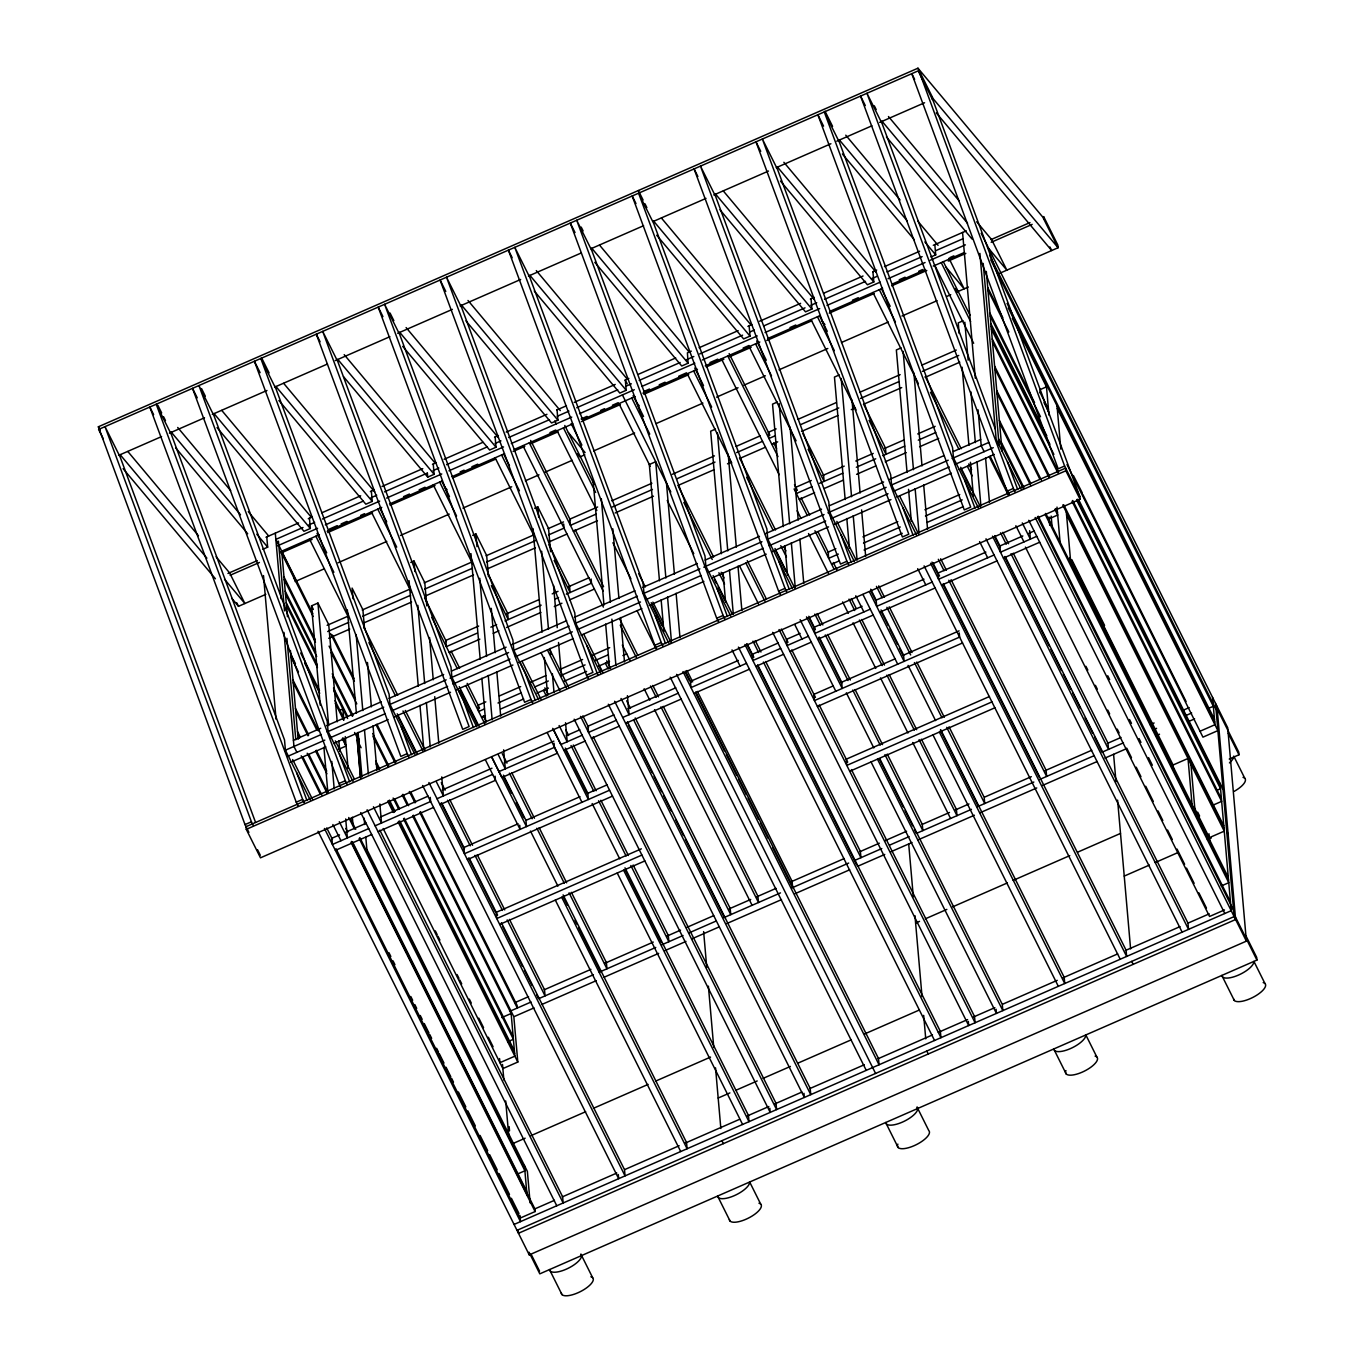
<?xml version="1.0" encoding="UTF-8"?>
<svg xmlns="http://www.w3.org/2000/svg" width="1364" height="1364" viewBox="0 0 1364 1364"><rect width="100%" height="100%" fill="white"/><g stroke="black" fill="none" stroke-linecap="round" stroke-linejoin="round"><path stroke-width="1.5" d="M248.896 832.381L245.008 824.606L98.361 426.779L917.955 68.2L1042.846 217.183L1058.072 247.737L999.539 273.346M118.651 455.371L161.583 436.582M169.392 433.172L204.515 417.793M212.324 414.383L266.969 390.479M274.778 387.069L327.462 364.018M335.271 360.59L389.899 336.686M397.708 333.276L452.354 309.372M460.145 305.962L520.639 279.484M528.448 276.074L581.132 253.022M590.902 248.76L643.586 225.708M653.339 221.428L706.023 198.377M713.832 194.967L768.478 171.063M776.287 167.653L830.915 143.749M836.78 141.191L871.903 125.812M879.695 122.402L924.587 102.76M265.963 537.246L298.58 522.958M308.281 518.712L312.168 517.024M321.87 512.779L360.676 495.797M370.377 491.552L374.265 489.864M382.022 486.471L422.772 468.636M432.473 464.391L436.344 462.686M444.101 459.293L482.924 442.311M494.552 437.23L498.44 435.525M506.197 432.132L546.947 414.298M556.665 410.053L566.418 405.79M574.227 402.363L615.215 384.443M624.968 380.164L628.872 378.459M638.625 374.196L675.709 357.965M691.309 351.145L687.405 352.85L688.121 363.199L681.727 365.995L594.806 262.314M699.118 347.735L738.146 330.651M747.898 326.388L751.803 324.683M759.612 321.256L800.6 303.337M810.352 299.057L814.257 297.352M824.009 293.09L863.037 276.005M872.789 271.743L876.694 270.038M884.503 266.628L919.626 251.249M933.283 245.281L966.292 230.84M303.013 527.493L275.852 539.377L312.97 613.834M308.827 524.935L314.658 522.395M322.416 519.002L363.165 501.168M370.923 497.775L376.737 495.234M384.512 491.841L427.188 473.155M433.019 470.614L438.833 468.074M446.591 464.664L487.34 446.846M495.098 443.453L500.929 440.896M508.687 437.503L549.436 419.686M557.211 416.276L568.924 411.144M576.733 407.734L617.704 389.814M625.513 386.387L631.362 383.83M639.17 380.42L680.159 362.483M686.007 359.925L693.816 356.516M699.664 353.941L742.596 335.169M750.405 331.759L754.309 330.037M764.062 325.774L805.033 307.838M810.898 305.28L816.746 302.723M824.555 299.313L865.526 281.376M871.391 278.819L877.24 276.261M886.992 271.982L922.132 256.62M935.789 250.652L963.103 238.7M262.86 549.266L267.668 547.152L266.764 536.887M309.458 518.218L310.344 528.482L303.95 531.278L217.029 427.597M371.349 491.125L372.253 501.406L365.842 504.203L278.921 400.505M343.523 376.669L427.733 477.127L434.144 474.314L433.24 464.05M495.132 436.974L496.036 447.239L489.642 450.035L402.704 346.354M557.041 409.899L557.927 420.163L551.533 422.959L465.959 320.898M627.218 383.796L625.326 380.01L626.229 390.275L619.836 393.088L534.262 291.009M749.126 325.843L750.029 336.124L743.619 338.92L656.698 235.222M811.017 298.767L811.921 309.048L805.51 311.845L719.953 209.766M872.909 271.692L873.812 281.956L867.419 284.769L780.481 181.071M930.913 256.978L935.704 254.88L934.817 244.616M277.489 545.839L317.59 528.294M325.348 524.884L379.686 501.117M386.609 498.082L441.766 473.956M448.978 470.802L503.538 446.932M511.329 443.522L571.738 417.094M579.547 413.684L634.311 389.729M641.898 386.404L694.805 363.25M702.307 359.977L757.242 335.936M765.051 332.526L819.679 308.622M827.027 305.4L880.172 282.143M887.981 278.733L925.065 262.519M930.316 260.217L965.388 244.872M227.958 573.46L257.233 560.655M329.423 529.062L337.232 525.652M341.136 523.947L347.002 521.372M360.659 515.404L364.563 513.699M403.591 496.615L409.439 494.058M419.191 489.795L425.057 487.221M460.179 471.859L464.084 470.154M471.876 466.744L477.741 464.169M549.931 432.593L555.796 430.018M581.166 418.936L587.014 416.361M600.672 410.394L604.576 408.688M612.385 405.261L618.233 402.704M643.603 391.604L649.469 389.047M659.221 384.784L665.069 382.21M678.726 376.242L686.535 372.832M709.945 362.585L717.754 359.158M743.124 348.059L748.989 345.501M789.961 327.582L795.809 325.007M852.398 300.25L858.263 297.693M899.234 279.773L905.099 277.199M918.756 271.231L922.661 269.526M949.975 257.574L953.879 255.852M990.946 239.638L1029.973 222.571M280.421 551.721L319.398 534.671M327.19 531.261L381.767 507.391M389.558 503.981L442.175 480.963M451.91 476.701L504.527 453.683M514.279 449.421L572.744 423.846M582.479 419.583L635.095 396.549M642.887 393.139L697.447 369.269M705.256 365.859L759.816 341.989M767.608 338.579L820.224 315.561M829.977 311.299L882.593 288.281M892.329 284.019L925.457 269.526M933.249 266.116L964.433 252.459M230.141 575.267L259.416 562.462M280.882 553.068L312.1 539.411M327.718 532.574L372.594 512.949M390.155 505.26L435.048 485.618M452.609 477.946L495.541 459.157M513.103 451.467L524.799 446.352M530.664 443.794L557.978 431.842M581.388 421.595L620.415 404.511M643.842 394.281L688.718 374.64M706.279 366.95L723.841 359.278M729.706 356.703L751.172 347.308M766.773 340.488L811.665 320.847M829.227 313.174L874.102 293.533M891.664 285.843L926.787 270.481M948.253 261.087L965.814 253.397M991.185 242.298L1032.173 224.378M231.71 598.216L238.495 606.315L265.81 594.363M295.084 581.558L324.359 568.754M338.016 562.769L386.796 541.423M400.453 535.455L449.233 514.109M462.908 508.124L511.688 486.795M525.345 480.81L539.002 474.843M544.867 472.268L572.181 460.316M584.781 454.809L579.99 456.906L577.415 453.837M593.647 450.938L634.618 433.002M656.084 423.607L702.92 403.113M716.577 397.146L738.043 387.751M743.909 385.194L765.375 375.799M779.032 369.832L827.812 348.485M841.469 342.5L888.305 322.006M901.962 316.039L937.085 300.677M946.855 296.397L950.742 294.692M956.607 292.135L968.321 287.003M320.216 705.086L311.538 605.838L317.948 603.041L328.724 624.644L337.215 721.795M410.786 562.411L413.991 561.013L424.767 582.616L426.796 605.855M472.677 535.336L475.883 533.938L486.658 555.54L488.5 576.665M534.586 508.261L537.774 506.845L548.55 528.465L550.579 551.687M715.469 429.114L710.661 431.212L721.368 553.699M777.361 402.039L772.553 404.136L783.277 526.623M839.252 374.947L834.461 377.061L845.168 499.548M901.144 347.871L896.353 349.968L907.06 472.456M963.052 320.796L958.244 322.893L959.165 333.447M327.138 625.326L348.144 616.136M362.21 609.998L410.035 589.06M424.102 582.905L471.944 561.985M485.993 555.83L533.836 534.893M547.97 528.721L563.503 521.918M597.637 506.982L569.896 519.121L570.442 525.345L596.341 514.006M611.703 500.827L651.89 483.248M672.35 474.297L714.446 455.883M736.1 446.42L760.14 435.883M776.15 428.893L768.392 432.286L768.938 438.509L774.752 435.951M798.059 419.311L836.32 402.568M859.951 392.218L900.138 374.64M921.842 365.143L956.283 350.071M327.684 631.549L348.69 622.359M362.756 616.204L410.581 595.284M424.647 589.129L472.49 568.208M486.539 562.053L536.291 540.28M548.516 534.944L564.031 528.141L563.673 523.998M612.248 507.05L652.435 489.471M676.715 478.849L714.992 462.106M736.628 452.626L762.527 441.305M800.515 424.681L838.775 407.938M860.496 398.441L898.757 381.698M922.388 371.366L958.739 355.458M328.724 638.284L349.73 629.094M363.779 622.939L411.604 602.018M425.67 595.863L473.513 574.926M487.562 568.788L535.404 547.851M549.522 541.678L566.981 534.04M573.374 531.244L597.432 520.724M615.181 512.949L653.458 496.206M677.738 485.584L714.105 469.676M727.489 463.811L731.326 462.14M739.578 458.526L765.477 447.204M771.871 444.391L777.702 441.851M801.538 431.416L837.888 415.508M851.289 409.643L855.109 407.972M863.429 404.341L901.706 387.598M925.321 377.265L959.762 362.193M478.679 626.025L445.789 640.432L446.335 646.638L477.298 633.101M505.771 614.175L538.678 599.785M552.215 593.869L558.029 591.328M567.697 587.083L588.975 577.773M811.29 480.503L795.809 487.289L796.354 493.512L811.836 486.726M822.901 475.422L844.197 466.113M855.808 461.032L873.216 453.411M884.827 448.33L904.179 439.873M917.733 433.94L935.141 426.318M490.835 627.167L496.632 624.627M505.021 620.961L541.15 605.156M554.688 599.239L558.558 597.534M566.299 594.158L591.464 583.144L591.106 579.001M819.576 483.35L842.799 473.189M856.353 467.255L875.705 458.798M882.798 455.678L904.724 446.096M918.279 440.163L935.687 432.541M1040.885 389.286L1046.495 386.847L1012.327 318.341M449.268 652.538L479.821 639.17M493.188 633.322L498.917 630.816M506.556 627.474L540.928 612.436M554.296 606.588L561.934 603.246M569.572 599.904L594.397 589.043M799.304 499.394L814.581 492.711M824.129 488.534L843.225 480.179M856.592 474.331L875.688 465.977M885.236 461.799L906.242 452.609M919.609 446.761L938.705 438.407M339.67 710.388L342.875 708.99L343.796 719.595M293.413 740.226L320.728 728.274M326.593 725.716L381.221 701.812M389.03 698.402L443.675 674.481M451.467 671.071L506.112 647.167M511.96 644.609L566.606 620.705M574.414 617.295L634.908 590.817M642.717 587.407L697.345 563.503M705.137 560.092L759.475 536.325M765.289 533.767L821.554 509.164M829.329 505.754L883.65 481.986M889.464 479.446L943.803 455.678M953.504 451.433L980.665 439.549M284.616 750.541L321.273 734.497M327.121 731.939L383.71 707.183M389.575 704.608L446.164 679.852M450.069 678.147L508.602 652.538M514.467 649.98L569.095 626.076M574.96 623.501L637.397 596.187M643.262 593.63L699.851 568.873M703.756 567.168L761.965 541.696M792.433 588.6L767.779 539.155L824.044 514.535M827.931 512.83L886.14 487.357M891.954 484.817L948.219 460.197M952.106 458.509L988.678 442.499M287.548 756.423L324.82 740.123M330.071 737.822L385.228 713.696M392.508 710.508L447.597 686.416M453.001 684.046L509.948 659.119M515.456 656.715L572.317 631.839M577.893 629.401L640.517 602.001M646.195 599.512L700.926 575.574M708.632 572.198L763.294 548.294M769.143 545.736L825.646 521.014M830.864 518.729L888.015 493.717M893.863 491.159L949.225 466.948M955.039 464.391L993.248 447.682M290.737 762.22L325.808 746.875M333.617 743.465L388.177 719.578M394.026 717.021L450.529 692.298M456.377 689.741L512.898 665.018M518.746 662.461L573.306 638.591M581.098 635.181L641.864 608.6M649.298 605.343L703.875 581.456M711.667 578.046L766.227 554.176M772.075 551.619L828.596 526.896M834.444 524.339L890.948 499.616M896.796 497.059L951.356 473.189M959.148 469.779L994.237 454.434M338.545 749.33L346.013 746.057L342.961 737.754M485.84 701.863L478.099 705.256L478.645 711.479L484.459 708.939M499.394 695.93L520.673 686.621M530.357 682.392L545.839 675.623M559.376 669.69L582.599 659.528M592.283 655.3L609.691 647.678M835.876 548.72L828.136 552.113L828.681 558.336L838.349 554.091M862.969 536.87L897.802 521.628M924.894 509.778L959.727 494.535M497.996 703.006L521.218 692.844M534.773 686.927L548.311 680.994M561.866 675.061L585.088 664.899M594.755 660.67L608.31 654.754M863.514 543.094L900.274 526.998M925.44 516.001L962.2 499.906M481.594 717.362L485.413 715.691M500.69 709.007L523.606 698.982M536.973 693.134L548.43 688.121M563.707 681.437L586.622 671.412M598.08 666.399L609.538 661.387M622.905 655.538L626.724 653.868M831.614 564.219L839.252 560.877M864.077 550.016L902.269 533.307M927.094 522.446L963.393 506.573M245.008 824.606L251.419 821.793L105.011 426.642L120.237 457.196L255.562 822.424M298.034 805.783L296.244 802.185L302.637 799.389L156.229 404.221L171.472 434.792L284.513 739.919L285.417 750.183L310.242 799.952M340.71 787.113L338.92 783.516L345.331 780.72L198.922 385.552L214.148 416.105L327.207 721.232L328.11 731.513L352.918 781.282M414.809 754.207L390.002 704.421L389.098 694.157L276.057 389.03L260.814 358.476L407.222 753.627L400.828 756.44L254.403 361.272L260.098 372.662M535.319 700.516L525.106 672.963L513.785 650.27L512.898 640.006L399.84 334.879L384.597 304.308L531.022 699.476L524.611 702.272L378.203 307.122L382.943 316.618M588.293 678.795L586.503 675.197L592.914 672.401L446.505 277.233L461.731 307.787L574.79 612.913L575.693 623.195L600.501 672.963M656.596 648.906L654.805 645.308L661.216 642.512L514.791 247.344L530.033 277.915L643.092 583.042L643.979 593.306L668.803 643.075M718.504 621.831L716.697 618.233L723.108 615.437L576.699 220.269L591.925 250.84L704.983 555.949L705.887 566.231L730.695 615.999M780.396 594.755L778.605 591.158L784.999 588.344L638.591 193.194L653.833 223.747L766.875 528.874L767.779 539.155M854.341 561.525L829.67 512.063L828.783 501.799L715.725 196.672L700.482 166.118L846.891 561.269L840.497 564.082L694.088 168.914L697.874 176.502M1008.763 494.825L1006.973 491.245L1013.384 488.431L866.958 93.281L882.201 123.834L995.26 428.961M1043.869 219.246L1043.648 216.586L1057.85 245.077L1058.072 247.737L933.198 98.754L917.955 68.2L1064.602 466.028L1058.191 468.824L911.783 73.673L914.63 79.368M246.287 829.346L1065.864 470.768L1065.642 468.108L246.049 826.669L246.287 829.346L260.49 857.82L1080.066 499.258L1079.845 496.581L933.419 101.43L918.194 70.86L98.6 429.438L103.34 438.935M1048.37 519.121L1057.697 515.046L1054.849 509.335M339.517 834.904L331.878 838.246L332.424 844.469L368.706 828.596M345.245 832.398L366.251 823.208M380.317 817.07L428.143 796.133M442.209 789.995L491.961 768.222M504.1 762.902L553.852 741.146M566.231 735.725L579.802 729.791M613.902 714.872L588.003 726.194L588.549 732.417L616.289 720.277M627.9 708.751L675.743 687.814M738.299 660.449L690.457 681.369L691.002 687.592L746.483 663.313M778.247 642.973L752.348 654.294L752.894 660.517L780.634 648.377M800.088 633.408L786.499 639.358L787.045 645.581L808.392 636.238M862.082 606.281L814.24 627.218L814.785 633.442L870.283 609.162M923.974 579.206L876.148 600.143L876.677 606.366L932.175 582.087M985.882 552.13L938.04 573.051L938.585 579.274L994.066 554.995M1022.847 535.95L999.931 545.975L1000.477 552.198L1036.759 536.325M1028.575 533.443L1034.304 530.937M375.117 825.8L430.615 801.521L430.24 797.377M437.009 798.724L492.506 774.445M498.9 771.632L554.398 747.353L554.04 743.21M582.292 735.162L560.809 744.556L552.727 728.359M622.7 717.481L678.198 693.202M335.373 850.369L371.656 834.495M378.05 831.699L433.547 807.42M439.958 804.607L495.439 780.327L495.081 776.184M563.895 750.388L585.224 741.044M591.482 738.316L619.239 726.177M625.633 723.38L681.13 699.101M693.935 693.492L749.433 669.212M755.827 666.416L783.584 654.277M789.978 651.463L811.324 642.137M817.735 639.324L873.216 615.045M879.627 612.248L935.124 587.969M941.518 585.173L997.016 560.894M1003.41 558.098L1039.692 542.224M518.081 823.788L463.896 847.504L464.442 853.728L609.572 790.216M525.822 820.412L580.007 796.695M553.631 729.808L588.378 799.492L587.833 793.285L607.099 784.846M833.268 685.887L813.916 694.361L814.461 700.584L959.608 637.09L959.233 632.93M841.008 682.512L895.193 658.795M902.934 655.419L959.062 630.867M467.375 859.61L612.504 796.116M817.411 706.467L962.541 642.973M641.353 848.834L496.206 912.328L496.752 918.552L641.898 855.058M989.446 696.527L846.243 759.185L846.788 765.409L991.918 701.914M499.701 924.434L644.831 860.94M849.721 771.291L994.868 707.797M514.91 1002.625L528.55 996.658M544.134 989.821L590.902 969.361M604.559 963.393L653.271 942.081M666.911 936.113L680.551 930.146M686.399 927.588L713.679 915.653M729.263 908.833L750.712 899.456M756.56 896.898L776.048 888.373M791.632 881.553L844.248 858.536M859.832 851.716L879.32 843.191M885.168 840.633L906.6 831.239M884.946 754.633L922.831 830.608L922.286 824.385L949.48 812.484M955.329 809.926L968.969 803.959M984.552 797.139L1031.32 776.679M1044.96 770.711L1091.729 750.251M1107.329 743.431L1120.969 737.464M1150.193 724.676L1154.097 722.971M1183.321 710.184L1189.169 707.626M509.607 1011.389L531.039 1002.011M593.408 974.731L538.661 998.687L536.751 994.885M599.256 972.174L655.76 947.451M661.608 944.894L683.04 935.516M688.888 932.959L716.168 921.024M723.96 917.614L780.481 892.891M792.177 887.776L848.681 863.054M854.529 860.496L881.809 848.544M889.618 845.134L909.106 836.609M971.458 809.329L916.438 833.404L914.528 829.602M977.306 806.772L1033.827 782.049M1039.658 779.492L1094.235 755.622M1123.459 742.834L1102.027 752.212L1094.542 736.969M1152.699 730.047L1156.587 728.342M1185.828 715.554L1191.659 712.997M501.799 1017.578L511.142 1013.503L412.644 815.945M1207.737 708.734L1213.329 706.279L990.776 259.91M514.501 1016.436L533.989 1007.911M541.781 1004.501L596.341 980.631M604.133 977.221L658.693 953.351M664.541 950.793L685.99 941.416M691.838 938.858L719.118 926.923M726.91 923.513L781.47 899.626M795.11 893.659L849.67 869.789M857.479 866.379L884.759 854.444M890.607 851.886L912.039 842.509M917.887 839.951L974.39 815.229M980.239 812.671L1036.759 787.949M1042.608 785.391L1097.168 761.504M1104.959 758.094L1126.391 748.717M1155.632 735.929L1159.519 734.224M1188.76 721.437L1194.608 718.879M1200.013 731.257L1214.949 724.71L1212.562 697.396M507.783 1041.721L513.393 1039.266L403.539 818.929M413.36 815.178L513.836 1016.726L517.808 1062.044L502.873 1068.592L383.182 828.528M1229.237 759.049L1238.972 754.786L1238.751 752.11L1217.199 708.888M1216.807 790.336L1220.541 788.716L1076.588 499.991M915.619 923.07L919.524 921.365M925.372 918.807L946.838 909.413M952.686 906.838L1007.331 882.934M1013.179 880.377L1069.768 855.62M1077.577 852.21L1120.509 833.421M1212.306 805.459L1221.65 801.367L1072.019 501.253M513.461 1143.305L525.157 1138.19M531.022 1135.632L585.65 1111.711M593.459 1108.301L648.105 1084.397M655.913 1080.987L710.542 1057.083M1124.243 876.08L1149.375 865.083M1155.172 862.559L1178.36 852.398M1207.362 839.713L1211.232 838.025M517.416 1174.063L524.901 1170.806L359.158 838.4M718.18 1098.037L729.893 1092.905M735.742 1090.348L757.208 1080.953M763.056 1078.395L790.387 1066.443M798.179 1063.033L850.88 1039.982M864.537 1033.997L919.166 1010.093M1221.292 885.952L1228.759 882.696L1045.046 514.194M336.004 848.715L520.161 1218.086L535.114 1211.556L534.876 1208.879L554.449 1200.32M562.241 1196.91L616.818 1173.04M624.61 1169.63L679.17 1145.743M685.018 1143.185L739.578 1119.315M747.387 1115.905L768.819 1106.528M774.667 1103.97L801.947 1092.035M809.739 1088.625L864.299 1064.755M877.939 1058.788L932.516 1034.918M938.347 1032.36L967.588 1019.573M973.436 1017.015L994.868 1007.638M1002.659 1004.211L1057.236 980.341M1063.068 977.783L1117.645 953.913M1125.436 950.503L1179.996 926.633M1187.788 923.223L1209.237 913.846M1224.497 909.941L1209.561 916.472L1025.404 547.1M514.075 1224.446L1231.215 910.692L1220.081 783.379M517.007 1230.328L1234.147 916.574L1215.495 703.278M318.034 831.256L529.249 1254.897L1246.389 941.143L1227.736 727.83L981.176 233.295M1245.929 935.806L1256.704 957.409L1256.926 960.086L539.803 1273.84L529.027 1252.22L529.249 1254.897M936.284 112.888L1051.678 250.533L1049.888 246.952M888.458 116.52L959.045 200.73M976.692 221.769L991.611 239.587L1006.854 270.157L988.815 248.64M881.962 121.174L967.536 223.236M886.429 136.929L972.003 239.007M845.765 135.189L900.069 199.962M917.716 221.019L938.074 245.315M839.286 139.844L907.196 220.849M924.843 241.922L935.704 254.88M946.139 267.31L964.16 288.827L948.935 258.273M842.389 153.996L914.374 239.859M955.192 288.554L957.767 291.623M783.874 162.282L876.182 272.391M777.378 166.92L873.812 281.956M723.329 190.977L814.274 299.466M715.486 194.012L811.921 309.048M822.339 321.478L824.913 324.547M661.438 218.052L751.018 324.939M653.595 221.087L750.029 336.124M599.546 245.128L689.127 352.014M591.703 248.163L688.121 363.199M536.291 270.601L627.235 379.09M529.795 275.238L626.229 390.275M636.647 402.704L639.222 405.79M467.988 300.472L560.297 410.598M461.509 305.127L557.927 420.163M568.362 432.593L585.105 452.575M406.097 327.565L498.389 437.673M399.601 332.202L496.036 447.239M344.188 354.64L435.15 463.129M337.709 359.295L434.144 474.314M444.562 486.76L447.136 489.829M283.661 383.335L374.606 491.824M275.818 386.37L372.253 501.406M221.752 410.411L311.35 517.297M213.926 413.445L310.344 528.482M177.712 427.478L230.652 490.631M248.299 511.671L268.657 535.967M171.233 432.115L240.507 514.757M256.79 534.194L267.668 547.152M293.55 578.029L296.124 581.098L281.785 552.335M175.7 447.886L247.685 533.75M127.841 451.501L198.445 535.711M216.092 556.768L229.663 572.948L244.889 603.519L224.531 579.223M120.015 454.536L206.885 558.166M123.101 468.67L215.41 578.779M1228.214 733.167L1238.972 754.786M989.599 255.341L1216.04 709.502M1233.926 756.491L1244.769 778.247M1007.075 303.405L1214.489 719.391M1008.269 307.974L1214.71 722.05M1057.271 408.45L1217.881 730.61L1202.946 737.157L1067.023 464.527M987.724 287.497L1002.915 317.931M1039.914 392.15L1048.456 409.285M987.962 290.157L1008.831 332.015M1043.937 402.431L1048.677 411.945M1073.366 475.507L1082.351 493.052M1082.846 494.501L1186.083 701.556M989.974 313.26L1034.577 402.704M990.213 315.937L1040.51 416.787M1064.602 466.028L1079.845 496.581M1065.864 470.768L1080.066 499.258M990.895 323.711L1046.87 435.986M1078.549 499.497L1223.014 789.262M991.134 326.371L1049.956 444.357M1077.304 499.224L1220.303 786.039M991.355 329.031L1053.861 454.4M992.242 339.039L1058.532 471.995M1072.735 500.486L1221.411 798.707M992.463 341.699L1057.816 472.762M874.307 105.795L876.199 109.597M943.308 261.632L970.043 315.272M865.288 105.574L860.565 96.077L1006.973 491.245M1226.696 831.256L1228.163 834.205M994.612 366.149L1049.53 476.309M1063.732 504.799L1223.781 825.817M994.833 368.809L1048.814 477.076M1062.744 505.004L1224.02 828.477M941.228 262.621L970.588 321.495M1066.563 514.876L1224.258 831.153L1209.322 837.684L1194.114 807.198M934.834 265.417L973.657 343.302M996.743 390.581L1041.346 480.026M1055.566 508.567L1057.475 512.37M996.982 393.258L1039.675 478.883M1071.763 559.598L1104.584 625.445M1197.677 812.16L1199.604 816.013M1069.683 557.62L1173.211 765.289M1070.604 561.098L1228.299 877.359M999.352 420.351L1030.604 483.044M1045.745 513.427L1228.538 880.019M999.573 423.028L1030.826 485.703M1001.244 442.124L1023.972 487.715M1038.192 516.206L1230.43 901.792M998.55 438.901L1023.273 488.483M1037.475 516.973L1233.602 910.368M1235.392 916.864L1256.926 960.086M1020.971 489.011L996.146 439.225L979.898 253.38M1035.174 517.502L1246.389 941.143M1254.079 961.739L1264.939 983.495M1107.739 675.743L1109.631 679.562M1129.562 719.544L1131.472 723.346M1139.059 738.572L1140.952 742.391M1148.556 757.617L1152.358 765.238M1013.384 488.431L1015.174 492.029M824.998 111.183L832.569 126.375M1028.763 520.298L1224.804 913.488M990.094 456.258L1009.036 494.262M989.377 457.025L1008.32 495.013M1022.284 522.923L1030.366 539.121L1029.615 530.681M823.549 126.153L817.871 114.746L964.28 509.914L970.691 507.118L824.282 111.95L839.508 142.504L952.566 447.631L953.47 457.912L978.278 507.681M984.143 451.654L981.21 445.772L978.073 409.865M1015.873 525.72L1023.955 541.934M1085.915 666.297L1087.824 670.099M1095.411 685.325L1097.304 689.144M1107.756 710.081L1109.648 713.884M1117.235 729.126L1119.145 732.928M1126.732 748.154L1131.489 757.685M1136.229 767.199L1140.969 776.713M1145.726 786.244L1153.313 801.469M1158.07 810.983L1162.81 820.514M1167.55 830.028L1172.307 839.542M1177.047 849.073L1184.634 864.299M1186.544 868.101L1194.131 883.343M1198.888 892.857L1206.475 908.1M881.4 288.708L890.163 306.269M925.201 376.549L961.194 448.722M968.764 463.931L971.611 469.625M1002.864 532.301L1008.542 543.707M1013.264 553.204L1107.977 743.141L1108.523 749.365L1010.98 553.716M1222.553 976.914L1234.318 1000.477M879.337 289.697L895.432 321.989M930.47 392.269L958.892 449.25M967.417 466.352L972.14 475.848M1000.562 532.83L1006.24 544.219M960.699 467.272L980.58 507.152M994.782 535.66L1000.46 547.049M1005.2 556.546L1187.976 923.138L1188.521 929.361L992.481 536.171M872.943 292.493L918.398 383.676M961.006 469.148L971.424 490.051M995.106 537.535L999.846 547.032M1004.569 556.529L1049.086 645.803M1050.979 649.605L1061.397 670.491M1063.289 674.293L1070.859 689.485M1072.752 693.287L1080.339 708.479M1085.079 717.976L1092.649 733.167M986.001 538.797L1182.128 932.158M979.591 541.593L987.672 557.808M760.72 151.336L755.98 141.839L902.388 536.99L908.799 534.194L762.374 139.026L777.616 169.596L890.675 474.723L891.562 484.987L916.386 534.756M819.508 315.8L827.232 331.282M863.855 404.733L885.458 448.057L886.003 454.28L869.09 420.385M940.666 558.78L946.36 570.22M951.1 579.734L1046.086 770.234L1046.631 776.44L948.798 580.246M817.445 316.772L834.342 350.684M938.347 559.291L944.059 570.715M899.746 496.257L918.688 534.245M932.891 562.735L939.523 576.034M943.308 583.622L1126.084 950.214L1126.63 956.437L930.589 563.247M1131.694 961.398L1133.177 964.348M811.034 319.585L856.115 410.001M931.953 562.087L937.648 573.528M943.342 584.951L1039.266 777.344M924.093 565.872L1120.219 959.25M917.699 568.669L925.781 584.883M756.679 340.983L766.278 360.232M802.902 433.701L823.566 475.149L824.112 481.373L808.136 449.336M878.757 585.872L884.469 597.296M889.209 606.827L912.005 652.538M916.761 662.052L944.297 717.293M949.037 726.824L984.177 797.309L984.723 803.532L946.735 727.336M755.554 343.864L771.513 375.884M876.455 586.367L882.15 597.807M886.907 607.321L910.658 654.942M914.443 662.563L941.995 717.805M836.882 521.406L855.671 559.069M870.692 589.214L876.336 600.518M881.025 609.93L903.565 655.146L904.11 661.37L869.362 591.669M940.717 729.672L1064.193 977.306L1064.738 983.529L939.37 732.076M749.143 346.661L796.099 440.845M870.999 591.072L875.756 600.603M881.451 612.027L888.1 625.36M889.993 629.179L897.597 644.422M899.49 648.224L903.292 655.845M908.049 665.376L935.585 720.601M940.342 730.132L978.329 806.329M1086 1035.276L1096.861 1057.032M846.891 561.269L848.698 564.867M862.952 594.465L897.7 664.166M932.959 734.889L1058.328 986.325M855.791 595.761L863.872 611.959M729.143 353.583L769.859 435.235M773.661 442.857L776.508 448.551M794.496 484.629L797.343 490.341M801.128 497.928L809.653 515.029M818.178 532.131L828.596 553.017M833.319 562.514L837.104 570.118M851.324 598.608L856.046 608.105M861.741 619.495L884.469 665.086M889.192 674.583L916.659 729.672M921.399 739.169L956.437 809.449L956.982 815.672L919.097 739.68M727.796 356.004L777.992 456.667M794.087 488.96L807.352 515.558M814.922 530.749L833.864 568.737M849.022 599.12L854.699 610.526M859.439 620.023L882.167 665.615M886.907 675.112L914.357 730.183M638.352 190.534L643.092 200.014M644.984 203.816L646.877 207.618M721.403 358.8L779.168 474.672M797.156 510.75L800.941 518.354M808.528 533.546L828.408 573.443M842.611 601.933L848.306 613.323M853.029 622.819L875.756 668.411M880.496 677.908L907.964 732.997M912.704 742.493L950.572 818.468M635.982 203.594L632.18 195.99L778.605 591.158M1054.474 1050.451L1066.239 1074.014M694.77 368.058L703.517 385.603M739.51 457.793L775.502 529.965M784.027 547.066L785.92 550.868M817.172 613.544L822.85 624.951M827.59 634.448L850.318 680.022M855.058 689.519L882.508 744.608M887.248 754.104L922.286 824.385M693.645 370.94L711.65 407.035M746.688 477.315L773.2 530.494M780.771 545.685L786.465 557.092M814.871 614.073L820.548 625.462M825.288 634.959L848.016 680.551M852.756 690.048L880.223 745.136M774.991 548.481L794.718 588.037M808.801 616.289L815.365 629.486M819.133 637.005L841.673 682.222L842.219 688.445L806.516 616.869M879.78 758.657L1002.284 1004.381L1002.83 1010.605L877.478 759.168M687.251 373.736L731.752 463.01M775.315 550.391L785.732 571.277M809.415 618.762L814.155 628.258M818.877 637.772L841.622 683.347M846.345 692.844L873.812 747.932M879.49 759.322L903.173 806.823M905.065 810.608L912.635 825.817M784.999 588.344L786.789 591.942M800.122 619.665L835.808 691.241M871.067 761.965L996.436 1013.401L996.078 1009.258M794.803 624.644L801.981 639.034M581.2 227.106L583.093 230.891M747.25 560.655L766.193 598.643M781.35 629.026L787.983 642.325M791.768 649.929L815.45 697.413M819.235 705.018L847.709 762.135M851.426 769.586L974.544 1016.521L975.09 1022.744L779.049 629.554M745.903 563.076L764.846 601.064M575.028 232.562L570.288 223.082L716.697 618.233M739.51 565.872L758.452 603.86M772.655 632.35L968.679 1025.54L968.321 1021.397M633.101 395.594L643.518 416.497M678.556 486.778L713.611 557.058M721.181 572.249L724.028 577.944M755.264 640.62L760.959 652.026M765.681 661.523L860.394 851.46L860.94 857.683L763.397 662.034M631.754 398.015L649.741 434.11M683.841 502.481L712.247 559.479M718.879 572.761L724.557 584.167M752.979 641.148L758.657 652.538M713.116 575.591L732.042 613.578M747.199 643.979L753.832 657.26M757.617 664.865L940.393 1031.457L940.938 1037.68L744.897 644.49M622.41 394.929L670.815 491.995M714.378 579.376L716.271 583.161M718.163 586.963L724.796 600.262M746.568 643.944L752.246 655.351M757.941 666.74L856.745 864.912M618.949 403.625L650.202 466.3M667.252 500.486L693.764 553.682M723.108 615.437L724.898 619.034M738.418 647.116L934.545 1040.476M732.008 649.912L740.089 666.126M926.804 1051.047L928.27 1053.997M512.182 257.745L508.397 250.158L654.805 645.308M571.158 423.539L581.899 445.124M564.798 425.483L594.158 484.356M638.676 573.63L645.308 586.929M652.879 602.121L663.296 623.024M686.979 670.508L692.656 681.898M697.396 691.395L792.092 881.349L792.637 887.572L772.757 847.675M651.208 602.666L671.105 642.563M685.308 671.054L690.985 682.443M695.725 691.94L878.501 1058.549L879.047 1064.755L683.006 671.582M563.451 427.904L595.659 492.472M651.532 604.542L661.949 625.445M685.632 672.929L689.417 680.534M696.049 693.816L724.454 750.814M726.347 754.599L736.765 775.502M738.657 779.304L746.227 794.496M748.12 798.298L758.537 819.184M760.447 822.986L768.017 838.178M554.773 420.93L556.256 423.88M557.058 430.7L596.835 510.477M612.93 542.77L630.918 578.865M661.216 642.512L663.006 646.11M676.612 674.379L875.586 1073.451M637.056 610.697L655.999 648.684M670.201 677.175L866.242 1070.365M886.395 1123.987L898.16 1147.55M530.664 440.419L570.425 520.196M575.165 529.692L603.57 586.673M619.682 618.966L637.67 655.061M652.827 685.444L658.505 696.851M663.245 706.347L757.941 896.284L758.486 902.508L660.943 706.859M529.3 442.84L603.178 591.004M620.228 625.189L636.323 657.482M650.526 685.973L656.203 697.362M522.906 445.636L603.399 607.099M622.342 645.087L629.912 660.278M644.132 688.769L649.81 700.175M654.549 709.672L752.093 905.304M445.772 291.436L440.095 280.029L586.503 675.197M503.623 453.99L509.471 465.704M548.908 544.833L569.572 586.264L570.118 592.488L554.159 560.468M606.741 660.79L610.526 668.411M626.673 700.789L630.475 708.41M635.232 717.941L730.2 908.424L730.746 914.647L633.868 720.345M501.56 454.979L519.411 490.767M605.377 663.211L608.225 668.923M621.029 698.47L629.094 714.685L627.44 695.674M583.86 634.448L602.803 672.435M627.423 721.829L810.199 1088.421L810.745 1094.644L614.618 701.267M495.149 457.775L533.665 535.012M599.921 667.917L601.831 671.719M628.412 725.051L652.163 772.672M654.055 776.491L661.659 791.734M663.552 795.536L671.156 810.779M675.896 820.293L683.5 835.535M685.393 839.354L724.335 917.443M608.31 704.25L804.351 1097.44L803.976 1093.297M390.053 313.038L393.838 320.642M549.709 649.4L568.652 687.388M582.854 715.878L588.532 727.268M593.272 736.765L776.048 1103.357L776.593 1109.58L580.553 716.39M547.407 649.912L566.35 687.899M541.014 652.725L559.956 690.713M574.159 719.203L770.2 1112.393L769.825 1108.233M441.731 481.083L449.455 496.564M487.954 573.784L507.681 613.34L508.226 619.563L491.313 585.668M544.833 687.865L547.68 693.594M565.736 729.774L568.583 735.503M573.323 745.017L596.119 790.745M600.876 800.259L628.412 855.501M633.169 865.032L668.309 935.499L668.854 941.723L630.85 865.526M439.668 482.055L456.565 515.967M543.486 690.286L546.333 695.998M571.022 745.528L593.817 791.239M598.574 800.77L626.11 856.012M559.121 725.546L567.202 741.76L565.548 722.75M522.088 661.421L540.877 699.101M565.293 748.069L587.833 793.285M624.985 867.811L748.461 1115.445L748.989 1121.668L623.638 870.215M433.258 484.868L472.711 563.98M565.566 750.234L587.407 794.053M592.164 803.567L619.699 858.808M625.411 870.232L661.489 942.626M519.82 661.983L538.592 699.664M531.022 699.476L532.812 703.074M547.22 732.604L581.968 802.305M617.227 873.011L742.596 1124.465M554.398 747.353L557.33 753.252L501.85 777.531L491.722 757.242M749.842 1182.349L760.703 1204.105M721.914 1140.696L723.38 1143.629M320.097 341.784L316.312 334.197L462.72 729.348L469.114 726.552L322.705 331.401L337.948 361.954L450.99 667.081L451.893 677.345L463.214 700.056L473.427 727.592M379.84 508.158L386.694 521.918M424.579 597.892L446.352 641.574M451.092 651.071L459.617 668.172M467.187 683.364L479.565 708.189M483.299 715.657L486.13 721.351M502.225 753.644L506.965 763.141M511.705 772.638L534.432 818.23M539.172 827.726L566.64 882.815M571.363 892.312L606.4 962.592L606.946 968.815L569.078 892.823M377.777 509.147L396.702 547.135M431.757 617.415L457.315 668.701M465.84 685.785L484.783 723.773M509.403 773.166L532.131 818.758M536.87 828.255L564.338 883.326M498.133 754.428L505.311 768.836L503.64 749.825M718.317 1197.524L730.081 1221.087M459.259 686.621L478.969 726.177M503.401 775.144L525.941 820.361L526.47 826.584L491.722 756.884M563.093 894.886L686.552 1142.521L687.098 1148.744L561.729 897.29M371.366 511.943L411.144 591.72M460.384 690.491L477.434 724.676M503.947 777.872L511.534 793.064M516.257 802.561L523.844 817.752M530.46 831.051L557.927 886.14M563.622 897.529L567.407 905.133M574.977 920.325L576.87 924.127M578.762 927.929L600.552 971.611M457.912 689.076L476.701 726.739M485.328 759.68L520.076 829.38L519.718 825.237M555.336 900.104L680.704 1151.54M261.53 357.709L269.1 372.901M316.994 533.341L326.695 552.795M363.625 626.877L397.725 695.248M405.296 710.439L425.193 750.336M441.288 782.629L445.073 790.216M449.813 799.713L472.541 845.305M477.264 854.802L504.731 909.89M509.471 919.387L544.509 989.667L545.054 995.891L507.169 919.916M315.868 536.222L333.873 572.3M368.911 642.58L395.424 695.776M402.994 710.968L422.891 750.865M447.511 800.242L470.239 845.833M474.979 855.33L502.446 910.419M436.224 781.521L443.419 795.911L441.748 776.917M397.231 713.798L417.111 753.678M441.731 803.072L464.459 848.647M469.199 858.144L497.604 915.142M501.406 922.729L624.507 1169.664L625.053 1175.887L428.927 782.51M309.475 539.019L348.297 616.903M397.538 715.674L415.543 751.752M441.101 803.038L463.828 848.63M468.568 858.127L495.081 911.322M502.668 926.514L522.548 966.394M524.441 970.196L532.028 985.388M407.222 753.627L409.012 757.225M422.618 785.494L618.659 1178.684L618.301 1174.54M332.39 634.942L354.18 678.641M376.907 724.216L395.85 762.22M411.007 792.603L415.73 802.1M420.47 811.597L517.075 1005.353L517.314 1008.03L419.754 812.364M330.736 633.817L354.401 681.301M376.191 724.983L395.134 762.988M409.336 791.478L415.014 802.867M311.538 605.838L313.345 609.435M201.531 388.587L205.316 396.174M329.082 646.127L355.595 699.323M372.645 733.508L388.74 765.801M402.943 794.291L408.62 805.681M281.956 553.818L313.209 616.511M331.196 652.606L356.771 703.875M372.866 736.168L388.024 766.568M402.227 795.059L406.966 804.555M197.251 397.845L192.512 388.348L338.92 783.516M283.985 576.938L315.237 639.614M332.27 673.799L353.106 715.588M375.833 761.18L379.635 768.784M394.776 799.168L399.516 808.664M404.255 818.161L513.154 1036.606M284.206 579.598L315.459 642.274M332.509 676.476L352.389 716.356M376.072 763.84L378.919 769.552M393.122 798.042L398.8 809.432M285.212 591.158L315.527 651.941M333.515 688.019L347.718 716.509M356.243 733.61L359.09 739.305M389.388 800.088L395.083 811.495M399.805 820.992L514.399 1050.826M285.451 593.817L316.704 656.493M333.754 690.696L347.615 718.487M354.589 732.485L359.329 741.982M388.689 800.856L394.367 812.262M398.834 821.23L514.637 1053.485M357.3 740.141L361.102 747.745M387.683 801.06L393.378 812.484M398.118 821.998L517.808 1062.044M286.235 602.7L317.232 664.882M335.067 700.67L343.523 717.617M286.457 605.377L317.454 667.542M335.305 703.33L343.762 720.294M300.694 652.964L319.483 690.644M304.683 663.177L319.722 693.321M342.262 738.521L346.013 746.057M373.446 806.789L381.511 823.004L379.857 803.993M435.304 930.862L437.196 934.664M437.997 936.284L439.89 940.086M457.076 974.544L458.969 978.346M459.839 980.068L461.731 983.87M469.318 999.113L471.279 1003.034M478.815 1018.141L483.555 1027.655M488.329 1037.237L493.069 1046.734M335.322 740.874L354.265 778.861M379.84 830.147L562.616 1196.739L563.162 1202.963L367.121 809.773M290.737 654.26L295.442 663.671M290.975 656.919L298.477 671.992M345.331 780.72L347.121 784.317M157.883 405.364L161.685 412.951M163.578 416.753L165.47 420.555M360.727 812.569L556.768 1205.759M592.624 1277.642L580.859 1254.079A17.63 6.291 -26.5 0 1 568.225 1268.264A17.63 6.291 -26.5 0 1 549.539 1269.56M292.987 680.022L318.358 730.899M293.226 682.699L316.704 729.791M153.62 414.622L149.818 407.035L296.244 802.185M366.865 849.448L527.374 1171.369L530.119 1202.878M295.477 708.462L308.741 735.06M316.312 750.251L326.729 771.154M350.412 818.639L355.731 829.329M359.874 837.632L524.663 1168.13M295.715 711.138L308.025 735.827M315.596 751.018L326.968 773.814M348.741 817.496L354.435 828.903M236.705 602.717L238.495 606.315M297.505 731.581L300.336 737.276M308.861 754.36L327.803 792.348M345.791 828.442L347.701 832.245M352.423 841.741L526.674 1191.249M351.656 841.418L534.876 1208.879M297.727 734.241L299.62 738.043M307.207 753.235L327.087 793.115M352.662 844.401L406.643 952.686M408.535 956.471L526.913 1193.909M350.94 842.185L535.114 1211.556M339.295 821.725L347.377 837.939L345.706 818.929M302.842 756.952L321.785 794.939M301.188 755.809L320.114 793.797M296.892 752.348L293.959 746.449L283.985 632.402M332.884 824.538L340.966 840.736M550.238 1271.043L562.002 1294.624M292.646 759.543L312.527 799.44M326.729 827.931L332.424 839.32M388.928 952.669L390.837 956.488M393.037 960.887L394.929 964.689M410.769 996.47L412.661 1000.272M414.809 1004.586L416.702 1008.371M420.265 1015.498L422.158 1019.317M424.289 1023.58L429.012 1033.077M429.745 1034.543L431.655 1038.345M436.599 1048.268L438.492 1052.07M439.242 1053.588L443.982 1063.102M446.062 1067.262L450.802 1076.759M451.586 1078.327L453.479 1082.146M458.372 1091.95L465.823 1106.886M467.852 1110.944L475.32 1125.931M480.06 1135.445L487.664 1150.687M489.625 1154.643L497.195 1169.835M499.105 1173.637L509.488 1194.472M511.381 1198.291L518.985 1213.517M324.444 828.46L520.468 1221.633L519.94 1215.426M531.483 1254.965L539.564 1271.163M302.637 799.389L304.428 802.987M98.361 426.779L100.271 430.581M251.419 821.793L253.21 825.391M257.557 849.772L260.251 855.16M1007.467 461.936L1017.68 489.488M964.791 480.605L974.987 508.158M902.883 507.681L913.096 535.234M840.991 534.773L851.204 562.309M779.1 561.849L789.296 589.401M717.208 588.924L727.404 616.477M655.3 616.017L665.513 643.552M586.997 645.888L597.943 675.402M401.323 727.131L411.519 754.684M339.414 754.207L349.627 781.76M296.738 772.894L306.934 800.429M1216.961 706.228L1235.614 919.524L518.473 1233.278L518.252 1230.618M1208.964 833.762L1209.697 842.1M1190.96 764.352L1195 810.574M1192.051 804.675L1188.01 758.469L1173.074 764.999L1173.449 769.194M1113.587 754.343L1115.991 781.674M1117.593 800.122L1130.603 948.918M1057.032 405.79L1060.817 449.131M1066.341 512.216L1070.842 563.758M1046.256 384.171L1048.967 415.133M1056.998 507.101L1060.067 542.156M1040.033 389.047L1040.391 393.173M1051.15 516.086L1052.053 526.402M1049.001 517.024L1049.734 525.259M986.325 271.419L1002.029 451.024M983.205 263.423L999.096 445.124M985.575 457.861L989.463 502.208M962.558 232.477L975.294 378.186M964.825 322.211L968.15 360.215M970.929 391.894L975.362 442.584M977.016 461.595L980.904 505.942M962.131 367.24L968.952 445.38M970.435 462.277L973.385 496.07M932.158 96.691L932.396 99.35M913.897 373.003L922.013 465.925M923.684 484.936L927.554 529.283M903.121 351.401L913.471 469.659M915.125 488.67L919.012 533.017M908.543 489.352L911.305 521.031M908.697 843.992L913.317 896.728M914.971 915.687L922.03 996.504M923.684 1015.379L925.747 1038.856M852.006 400.078L860.121 493.001M861.605 509.897L865.663 556.359M841.23 378.476L851.562 496.735M853.233 515.745L857.104 560.092M846.822 518.542L849.414 548.123M790.097 427.171L798.23 520.093M799.884 539.087L803.771 583.451M779.151 403.454L789.671 523.827M791.342 542.821L795.212 587.185M784.931 545.634L787.522 575.199M728.206 454.246L736.338 547.169M737.992 566.179L741.88 610.526M717.43 432.644L727.779 550.903M729.433 569.913L733.321 614.26M723.039 572.709L725.614 602.274M666.485 483.316L674.43 574.244M676.101 593.272L679.988 637.67M703.619 931.595L706.757 967.417M708.393 986.138L713.764 1047.467M715.537 1067.859L720.84 1128.505M665.888 577.995L655.709 461.714L649.315 464.51L659.477 580.808M667.542 597.023L671.429 641.421M661.148 599.836L663.91 631.549M612.845 528.84L618.949 598.523M620.603 617.534L624.49 661.881M601.336 498.781L610.39 602.257M611.873 619.154L615.931 665.615M593.272 482.566L603.979 605.053M605.65 624.064L609.52 668.411M553.545 585.48L557.228 627.713M558.524 642.495L561.474 676.288M537.774 506.845L538.712 517.416M541.661 551.209L548.499 629.333M550.152 648.343L550.715 654.686M552.369 673.697L554.04 692.69M533.034 528.652L542.088 632.146M544.304 657.482L547.629 695.504M491.279 608.344L495.149 652.691M496.82 671.685L500.69 716.049M475.883 533.938L476.991 546.606M479.77 578.285L486.59 656.425M488.261 675.419L492.131 719.783M470.955 553.631L480.196 659.221M481.85 678.232L485.737 722.579M510.903 1010.826L514.876 1056.162L499.923 1062.692L499.565 1058.566M524.424 1165.47L526.998 1194.881M509.147 1126.63L509.522 1130.875M502.515 1064.466L503.862 1079.981M505.703 1100.953L508.636 1134.524M427.375 473.018L427.733 477.127M429.558 637.534L433.258 679.766M434.741 696.663L438.799 743.124M413.991 561.013L414.912 571.567M417.861 605.36L424.698 683.5M426.369 702.511L430.24 746.858M409.064 580.706L418.305 686.297M419.959 705.307L423.829 749.654M364.529 628.702L362.875 609.708L352.1 588.089L353.02 598.66M367.479 662.495L371.366 706.842M373.02 725.853L376.907 770.2M356.157 634.55L362.807 710.576M364.461 729.587L368.348 773.934M347.36 609.896L356.396 713.389M358.067 732.383L361.937 776.73M357.078 737.464L360.608 777.804M364.137 818.144L364.682 824.521M365.808 837.257L367.104 852.108M357.18 739.885L360.522 778.026M345.28 736.577L348.076 768.426M352.338 817.258L352.901 823.634M338.869 740.788L339.789 751.359M317.948 603.041L328.656 725.529M331.793 761.419L334.197 788.869M323.916 747.336L327.786 791.683M281.717 551.158L287.463 616.698M290.413 650.526L298.17 739.322M278.427 541.15L284.513 610.85M286.917 638.301L295.8 739.782M275.306 533.154L281.035 598.626M263.508 575.591L276.057 719.203M1233.721 756.168A17.63 6.291 -26.5 0 1 1229.441 762.919M1243.03 777.344A17.63 6.291 -26.5 0 1 1234.164 791.359M1253.874 961.415A17.63 6.291 -26.5 0 1 1238.461 975.09A17.63 6.291 -26.5 0 1 1221.854 975.413M1263.2 982.591A17.63 6.291 -26.5 0 1 1254.334 996.624A17.63 6.291 -26.5 0 1 1233.619 998.994M1085.795 1034.952A17.63 6.291 -26.5 0 1 1070.382 1048.626A17.63 6.291 -26.5 0 1 1053.775 1048.95M1095.121 1056.128A17.63 6.291 -26.5 0 1 1084.209 1071.217A17.63 6.291 -26.5 0 1 1065.932 1070.57M885.696 1122.487A17.63 6.291 -26.5 0 0 904.383 1121.191A17.63 6.291 -26.5 0 0 917.017 1107.005L928.782 1130.568A17.63 6.291 -26.5 0 1 914.051 1145.726A17.63 6.291 -26.5 0 1 897.853 1144.106M590.885 1276.738A17.63 6.291 -26.5 0 1 582.019 1290.753A17.63 6.291 -26.5 0 1 561.303 1293.14M749.637 1182.025A17.63 6.291 -26.5 0 1 734.207 1195.699A17.63 6.291 -26.5 0 1 717.617 1196.023M758.964 1203.201A17.63 6.291 -26.5 0 1 750.098 1217.217A17.63 6.291 -26.5 0 1 729.382 1219.604"/></g></svg>
